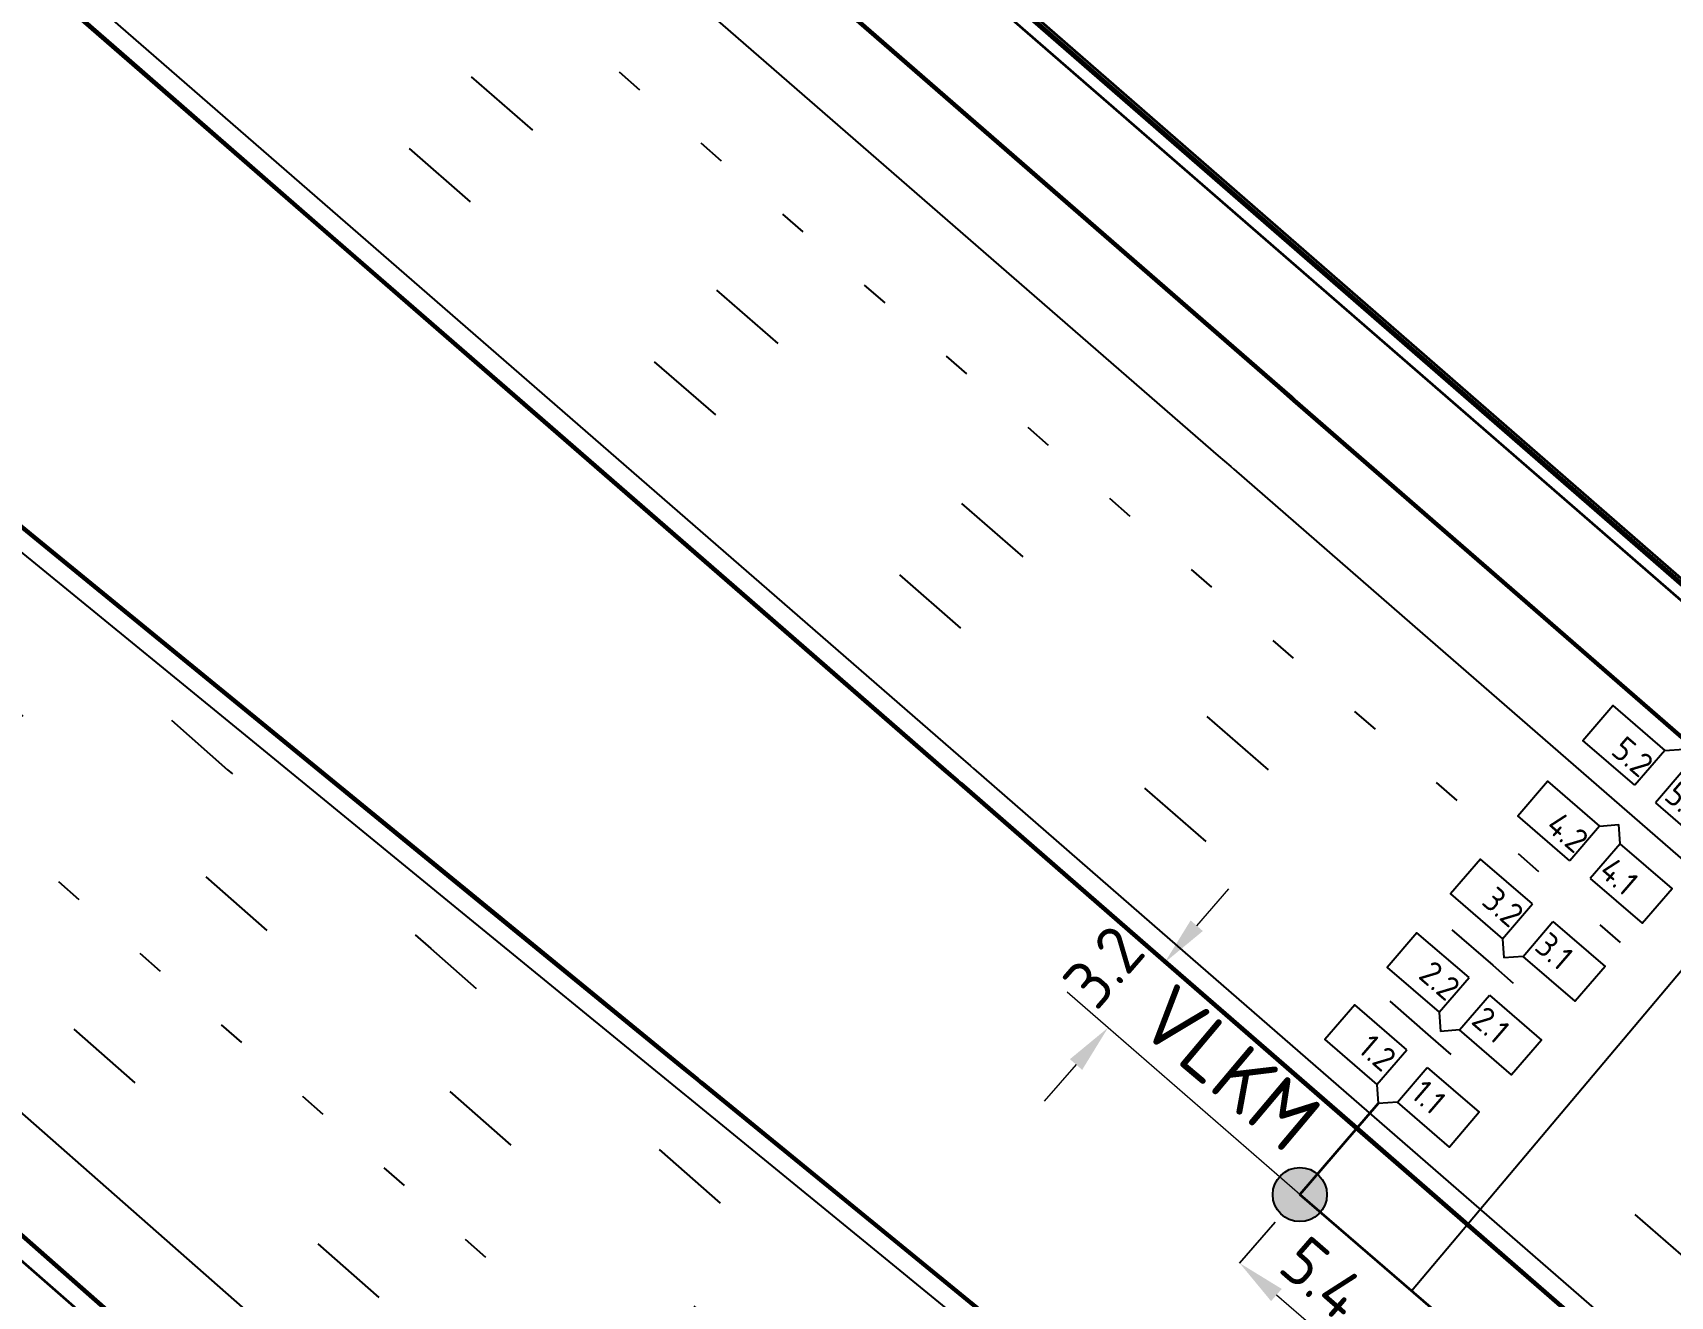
# Model space of a CAD drawing. Header units: metres. Extents: x 134219 to 139178, y 438661 to 444352.
# Drawn here: x 134844.7 to 134905.2, y 443753.4 to 443800.1 of the extents above; entities that cross this region are included whole.
import ezdxf
from ezdxf.enums import TextEntityAlignment as Align

# ---------------------------------------------------------------- set-up
doc = ezdxf.new("R2010")
doc.units = ezdxf.units.M
doc.linetypes.add('13strp', pattern=[4, 1, -3])
doc.linetypes.add('39strp', pattern=[12, 3, -9])
doc.layers.get('DEFPOINTS').update_dxf_attribs({"color": 193})
for name, color, linetype, lineweight in [('N-WE-KL-ET_HULPSTUK_MOF-S', 10, 'Continuous', 25), ('N-WE-KL-ET_LS_HULPSTUK_MOF-T18', 10, 'Continuous', 18), ('N-WE-KL-ET_LS_HULPSTUK_MOF-T25', 7, 'Continuous', 25), ('N-WE-KL-ET_LS_OV_KABEL-G', 10, 'KL-LS-OV-N', 35), ('N-WE-KL-ET_LS_OV_KABEL-M', 7, 'Continuous', 18), ('N-WE-KL-ET_MANTELBUIS-G', 10, 'Continuous', 35), ('N-WE-KL-MONITORING-T18', 1, 'Continuous', 25), ('N-WE-VW-BEWEGWIJZERING_DRAAGCONSTRUCTIE-PORTAAL-S', 10, 'Continuous', 25), ('N-WE-VW-VS-S', 160, 'Continuous', 25), ('N-WE-VW-VS-T18', 10, 'Continuous', 18), ('N-WE-VW-VS-T25', 7, 'Continuous', 25), ('Utd-ondergr-bs', 8, 'Continuous', 35), ('Utd-ondergr-nw', 8, '13strp', 35), ('X-XX-AL-AANPIJLING-S', 7, 'Continuous', 25)]:
    doc.layers.add(name, color=color, linetype=linetype, lineweight=lineweight)
doc.layers.add('N-WE-KL-MONITORING-T25', color=2, linetype='Continuous')
doc.layers.add('Utd-weg-nw', color=8, linetype='Continuous')
doc.styles.add('ISO18', font='NLCS-ISO.ttf')
doc.styles.add('ISO25', font='NLCS-ISO.ttf')
doc.styles.add('NLCS-ISO', font='NLCS-ISO.ttf')
doc.styles.add('NLCS_18', font='NLCS-ISO.ttf', dxfattribs={"height": 1.8})
doc.linetypes.add('KL-LS-OV-N', pattern='A,4,-1,[103,NLCS.SHX,S=0.75,R=0,X=0,Y=0],-1,4,-1.5,["0V",Standard,S=1,R=0,X=0,Y=-0.5],-3', length=14.5)
doc.dimstyles.new('NLCS_t18_pijl_Dimension_l3_h1', dxfattribs={"dimtxt": 1.8, "dimasz": 1.8, "dimexe": 2, "dimexo": 2, "dimgap": 0.7, "dimtad": 1, "dimdec": 1, "dimzin": 0, "dimdsep": 46, "dimtxsty": 'NLCS_18', "dimcen": 2.5, "dimdle": 2, "dimclrd": 256, "dimclre": 256, "dimclrt": 256, "dimadec": 1, "dimazin": 0, "dimtfac": 1, "dimtdec": 1, "dimtofl": 0, "dimtmove": 1, "dimatfit": 0, "dimfxl": 0, "dimtolj": 1, "dimtzin": 0, "dimlwd": 18, "dimlwe": 18, "dimarcsym": 0})

# ---------------------------------------------------------------- blocks, each defined once
blk = doc.blocks.new('SVW-BEWEGWIJZERING_DRAAGCONSTRUCTIE_PORTAAL_ANWB (A2 73.705 HRL)')
for points in [[(-1, -0.007), (-21.701, -23.809)], [(0.132, -0.991), (-20.569, -24.794)]]:
    blk.add_lwpolyline(points)
at = {"ltscale": 10}
blk.add_lwpolyline([(-0.656, -0.755, 1.5, 1.5, 0), (-20.913, -24.046, 0, 0, 0)], format="xyseb", dxfattribs=at)
blk = doc.blocks.new('SVW-TDI_HULP_DETECTIELUS-SO')
blk.add_line((0.5, 0.5), (0, 0))
at = {"color": 0, "linetype": 'ByBlock'}
blk.add_lwpolyline([(0.5, 2.192), (3.038, 2.192), (3.038, 0.5), (0.5, 0.5)], close=True, dxfattribs=at)
at = {"layer": 'N-WE-VW-VS-T18', "linetype": 'ByBlock', "style": 'NLCS-ISO', "flags": 1}
for tag, p in [('OMSCHRIJVING_LEGENDA', (7.741, -6.192)), ('NABIJ_PORTAAL', (7.741, -9.976)), ('LOCATIE', (7.741, -13.761)), ('RIJSTROKEN', (7.741, -17.545)), ('OVERIGE_OPMERKING(EN)_1', (7.741, -21.33)), ('OVERIGE_OPMERKING(EN)_2', (7.741, -25.114))]:
    blk.add_attdef(tag, p, '', height=1.8, dxfattribs=at)
at = {"layer": 'N-WE-VW-VS-T25', "linetype": 'ByBlock', "style": 'NLCS-ISO'}
blk.add_attdef('LUSNUMMER', text='', height=1.8, dxfattribs=at).set_placement((2.264, 1.346), align=Align.MIDDLE)
blk = doc.blocks.new('SKL-ET_HULP_VERGROTELUSKOPPELMOF-SO')
at = {"ltscale": 10}
h = blk.add_hatch(color=256, dxfattribs=at)
edge = h.paths.add_edge_path()
edge.add_arc((0, 0), 1, 0, 360)
blk.add_circle((0, 0), 1)
at = {"layer": 'N-WE-KL-ET_LS_HULPSTUK_MOF-T18', "style": 'NLCS-ISO', "flags": 1}
for tag, p in [('OMSCHRIJVING_LEGENDA', (0, -8.431)), ('CONSTRUCTIENUMMER', (0, -12.215)), ('LOCATIE', (0, -16)), ('AANTAL_LUSPAREN', (0, -19.784)), ('POSITIE_X', (0, -23.569)), ('POSITIE_Y', (0, -27.353)), ('OVERIGE_OPMERKING(EN)_1', (0, -31.138)), ('OVERIGE_OPMERKING(EN)_2', (0, -34.922))]:
    blk.add_attdef(tag, p, '', height=1.8, dxfattribs=at)
at = {"layer": 'N-WE-KL-ET_LS_HULPSTUK_MOF-T25', "style": 'NLCS-ISO'}
blk.add_attdef('SOORT_MOF', (0, 2.715), '', height=2.25, dxfattribs=at)
blk = doc.blocks.new('*D155')
at = {"layer": 'DEFPOINTS', "color": 0, "transparency": 16777216}
for p in [(134889.255, 443754.673), (134889.255, 443754.673), (134893.336, 443751.125)]:
    blk.add_point(p, dxfattribs=at)
at = {"layer": 'N-WE-KL-ET_LS_OV_KABEL-M', "lineweight": 18, "transparency": 16777216}
for p, q in [((134889.255, 443754.673), (134890.567, 443756.183)), ((134893.336, 443751.125), (134894.649, 443752.635))]:
    blk.add_line(p, q, dxfattribs=at)
at = {"layer": 'N-WE-KL-ET_LS_OV_KABEL-M', "linetype": 'Continuous', "lineweight": 18, "transparency": 16777216}
blk.add_line((134891.978, 443752.306), (134890.613, 443753.492), dxfattribs=at)
at = {"layer": 'N-WE-KL-ET_LS_OV_KABEL-M', "transparency": 16777216}
for points in [[(134890.81, 443753.719), (134890.417, 443753.266), (134889.255, 443754.673)], [(134892.175, 443752.532), (134891.781, 443752.08), (134893.336, 443751.125)]]:
    blk.add_solid(points, dxfattribs=at)
at = {"layer": 'N-WE-KL-ET_LS_OV_KABEL-M', "transparency": 16777216, "insert": (134892.345, 443754.107), "char_height": 1.8, "attachment_point": 5, "rotation": 319.00003, "style": 'NLCS_18'}
blk.add_mtext('\\A1;5.4', dxfattribs=at)
blk = doc.blocks.new('*D157')
at = {"layer": 'DEFPOINTS', "color": 0, "transparency": 16777216}
for p in [(134886.49, 443765.775), (134884.394, 443763.365), (134884.394, 443763.365)]:
    blk.add_point(p, dxfattribs=at)
at = {"layer": 'N-WE-KL-ET_LS_OV_KABEL-M', "linetype": 'Continuous', "lineweight": 18, "transparency": 16777216}
for p, q in [((134887.671, 443767.133), (134888.852, 443768.491)), ((134883.213, 443762.007), (134882.032, 443760.649))]:
    blk.add_line(p, q, dxfattribs=at)
at = {"layer": 'N-WE-KL-ET_LS_OV_KABEL-M', "lineweight": 18, "transparency": 16777216}
for p, q in [((134886.49, 443765.775), (134884.981, 443767.087)), ((134884.394, 443763.365), (134882.885, 443764.678))]:
    blk.add_line(p, q, dxfattribs=at)
at = {"layer": 'N-WE-KL-ET_LS_OV_KABEL-M', "transparency": 16777216}
for points in [[(134887.445, 443767.33), (134887.897, 443766.936), (134886.49, 443765.775)], [(134882.987, 443762.204), (134883.439, 443761.81), (134884.394, 443763.365)]]:
    blk.add_solid(points, dxfattribs=at)
at = {"layer": 'N-WE-KL-ET_LS_OV_KABEL-M', "transparency": 16777216, "insert": (134884.235, 443765.62), "char_height": 1.8, "attachment_point": 5, "rotation": 48.98633, "style": 'NLCS_18'}
blk.add_mtext('\\A1;3.2', dxfattribs=at)

msp = doc.modelspace()

# ---------------------------------------------------------------- linework, layer by layer
at = {"layer": 'N-WE-KL-ET_LS_OV_KABEL-G', "flags": 128}
msp.add_lwpolyline([(134894.376, 443760.565), (134891.478, 443757.204), (134902.733, 443747.499), (134895.205, 443738.86)], dxfattribs=at)
at = {"layer": 'N-WE-KL-ET_LS_OV_KABEL-M'}
for points in [[(134891.478, 443757.204), (134884.394, 443763.365)], [(134890.563, 443756.178), (134889.255, 443754.673)]]:
    msp.add_lwpolyline(points, dxfattribs=at)
at = {"layer": 'N-WE-KL-ET_MANTELBUIS-G', "flags": 128}
msp.add_lwpolyline([(134793.601, 443796.427), (134866.579, 443732.574), (134867.896, 443734.079), (134794.918, 443797.932)], close=True, dxfattribs=at)
at = {"layer": 'Utd-ondergr-bs', "flags": 128}
msp.add_lwpolyline([(134660.133, 443991.614), (134662.802, 443989.294), (134835.209, 443840.226), (134904.987, 443779.649), (134913.426, 443772.31), (134939.263, 443749.929)], dxfattribs=at)
at = {"layer": 'Utd-ondergr-bs'}
for points in [[(134904.549, 443780.583, 0), (134836.273, 443839.987, 0), (134834.188, 443841.802, 0), (134834.319, 443841.953, 0), (134906.688, 443778.987, 0), (134906.556, 443778.836, 0), (134904.549, 443780.583, 0)], [(134834.303, 443841.823, 0), (134906.57, 443778.952, 0)]]:
    msp.add_polyline3d(points, dxfattribs=at)
msp.add_polyline3d([(134904.549, 443780.583, 0), (134836.273, 443839.987, 0), (134834.188, 443841.802, 0), (134834.319, 443841.953, 0), (134906.688, 443778.987, 0), (134906.556, 443778.836, 0)], close=True, dxfattribs=at)
at = {"layer": 'Utd-ondergr-nw', "linetype": 'Continuous', "flags": 128}
for points in [[(134837.887, 443833.004), (134845.433, 443826.443), (134852.979, 443819.881), (134860.525, 443813.319), (134868.071, 443806.757), (134875.617, 443800.196), (134883.164, 443793.634), (134890.71, 443787.072), (134891.168, 443786.674), (134891.284, 443786.573), (134898.256, 443780.51), (134905.802, 443773.949)], [(134837.841, 443832.951), (134845.387, 443826.39), (134852.933, 443819.828), (134860.479, 443813.266), (134868.025, 443806.705), (134875.572, 443800.143), (134883.118, 443793.581), (134890.664, 443787.019), (134891.122, 443786.621), (134891.238, 443786.52), (134898.21, 443780.458), (134905.756, 443773.896)], [(134840.617, 443805.664), (134848.163, 443799.102), (134855.709, 443792.541), (134863.255, 443785.979), (134870.801, 443779.417), (134878.347, 443772.855), (134878.806, 443772.457), (134878.922, 443772.356), (134885.893, 443766.294), (134893.44, 443759.732), (134900.986, 443753.17), (134908.523, 443746.598), (134915.425, 443740.547), (134916.042, 443740.005), (134923.544, 443733.391), (134931.032, 443726.754), (134934.684, 443723.502), (134938.502, 443720.093), (134945.955, 443713.407), (134953.389, 443706.695), (134960.802, 443699.957), (134968.193, 443693.19)], [(134840.663, 443805.717), (134848.209, 443799.155), (134855.755, 443792.593), (134863.301, 443786.032), (134870.847, 443779.47), (134878.393, 443772.908), (134878.852, 443772.51), (134878.967, 443772.409), (134885.939, 443766.346), (134893.486, 443759.785), (134901.032, 443753.223), (134901.288, 443753), (134908.569, 443746.651), (134915.471, 443740.6), (134916.087, 443740.058), (134923.59, 443733.443), (134931.078, 443726.806), (134934.73, 443723.555), (134938.548, 443720.145), (134946.001, 443713.46), (134953.435, 443706.748), (134960.848, 443700.009), (134968.239, 443693.242)], [(134837.758, 443787.136), (134845.504, 443780.804), (134853.25, 443774.473), (134860.996, 443768.141), (134868.743, 443761.81), (134869.213, 443761.425), (134869.332, 443761.328), (134876.489, 443755.478), (134884.235, 443749.146), (134891.981, 443742.815), (134899.727, 443736.483), (134900.683, 443735.702), (134906.679, 443730.489), (134907.298, 443729.95), (134914.843, 443723.388), (134922.383, 443716.825), (134926.065, 443713.617), (134929.916, 443710.256), (134937.44, 443703.68), (134944.951, 443697.093)], [(134837.804, 443787.189), (134845.55, 443780.857), (134853.296, 443774.526), (134861.042, 443768.194), (134868.788, 443761.862), (134869.259, 443761.478), (134869.378, 443761.381), (134876.535, 443755.531), (134884.281, 443749.199), (134892.027, 443742.868), (134899.773, 443736.536), (134906.725, 443730.541), (134907.344, 443730.003), (134914.889, 443723.441), (134922.429, 443716.878), (134926.111, 443713.669), (134929.962, 443710.309), (134937.486, 443703.733), (134944.997, 443697.145), (134952.494, 443690.544), (134959.973, 443683.926), (134967.431, 443677.288), (134974.867, 443670.627), (134975.782, 443669.804)], [(134840.084, 443759.331), (134847.594, 443752.728), (134855.104, 443746.125), (134855.56, 443745.724), (134855.675, 443745.622), (134862.614, 443739.521), (134870.124, 443732.918), (134877.634, 443726.315), (134885.144, 443719.712), (134892.066, 443713.683), (134892.685, 443713.145), (134900.226, 443706.587), (134907.755, 443700.033), (134910.378, 443697.747), (134915.289, 443693.463), (134922.811, 443686.883), (134930.312, 443680.287), (134937.786, 443673.665), (134945.225, 443667.01), (134952.622, 443660.313), (134956.302, 443656.947), (134959.969, 443653.567), (134960.37, 443653.196)], [(134840.13, 443759.384), (134847.64, 443752.781), (134855.15, 443746.177), (134855.606, 443745.776), (134855.721, 443745.675), (134862.66, 443739.574), (134870.17, 443732.971), (134877.68, 443726.368), (134885.19, 443719.764), (134892.112, 443713.736), (134892.731, 443713.198), (134900.272, 443706.639), (134907.801, 443700.085), (134910.424, 443697.8), (134915.335, 443693.515), (134922.857, 443686.936), (134930.358, 443680.339), (134937.832, 443673.717), (134945.272, 443667.062), (134952.669, 443660.365), (134956.35, 443656.998), (134960.017, 443653.619), (134960.419, 443653.247)]]:
    msp.add_lwpolyline(points, dxfattribs=at)
at = {"layer": 'Utd-weg-nw', "linetype": '13strp', "flags": 128}
for points in [[(134682.211, 443958.772), (134689.757, 443952.21), (134697.303, 443945.648), (134704.849, 443939.087), (134712.395, 443932.525), (134719.942, 443925.963), (134727.488, 443919.401), (134735.034, 443912.84), (134742.58, 443906.278), (134750.126, 443899.716), (134754.218, 443896.158), (134757.672, 443893.155), (134765.218, 443886.593), (134772.764, 443880.031), (134780.31, 443873.469), (134787.856, 443866.908), (134795.403, 443860.346), (134802.949, 443853.784), (134810.495, 443847.222), (134818.041, 443840.661), (134825.587, 443834.099), (134827.953, 443832.041), (134833.133, 443827.537), (134840.679, 443820.975), (134848.225, 443814.414), (134855.771, 443807.852), (134863.317, 443801.29), (134870.864, 443794.728), (134878.41, 443788.167), (134885.956, 443781.605), (134886.414, 443781.206), (134886.53, 443781.106), (134893.502, 443775.043), (134901.048, 443768.482), (134908.594, 443761.92), (134916.131, 443755.348), (134923.033, 443749.297), (134923.65, 443748.755), (134931.155, 443742.138), (134938.648, 443735.497), (134942.304, 443732.242), (134946.127, 443728.828), (134953.593, 443722.131), (134961.042, 443715.406), (134968.474, 443708.65), (134975.889, 443701.863), (134983.283, 443695.044), (134990.656, 443688.192), (134997.394, 443681.883), (134998.007, 443681.306), (135005.335, 443674.385), (135012.637, 443667.428), (135019.912, 443660.435), (135027.159, 443653.403), (135034.377, 443646.333), (135041.563, 443639.222), (135045.749, 443635.047), (135048.717, 443632.072), (135055.834, 443624.885), (135062.915, 443617.664), (135069.963, 443610.411), (135074.947, 443605.243), (135076.977, 443603.128), (135083.961, 443595.816), (135090.916, 443588.477), (135091.152, 443588.227)], [(134658.556, 443931.568), (134666.102, 443925.006), (134673.648, 443918.445), (134681.194, 443911.883), (134688.74, 443905.321), (134696.286, 443898.76), (134703.833, 443892.198), (134711.379, 443885.636), (134718.925, 443879.074), (134726.471, 443872.513), (134730.563, 443868.954), (134734.017, 443865.951), (134741.563, 443859.389), (134749.109, 443852.827), (134756.655, 443846.266), (134764.201, 443839.704), (134771.747, 443833.142), (134779.294, 443826.58), (134786.84, 443820.019), (134794.386, 443813.457), (134801.932, 443806.895), (134804.298, 443804.838), (134809.478, 443800.333), (134817.024, 443793.772), (134824.604, 443787.249), (134832.114, 443780.646), (134839.624, 443774.043), (134847.134, 443767.439), (134854.644, 443760.836), (134862.154, 443754.233), (134862.61, 443753.832), (134862.726, 443753.73), (134869.664, 443747.63), (134877.174, 443741.026), (134884.684, 443734.423), (134892.194, 443727.82), (134899.116, 443721.792), (134899.736, 443721.253), (134907.278, 443714.693), (134914.813, 443708.135), (134918.491, 443704.93), (134922.337, 443701.574), (134929.849, 443695.008), (134937.344, 443688.435), (134944.821, 443681.851), (134952.277, 443675.253), (134959.709, 443668.638), (134967.115, 443662.004), (134968.027, 443661.185)]]:
    msp.add_lwpolyline(points, dxfattribs=at)
at = {"layer": 'Utd-weg-nw', "linetype": '39strp', "flags": 128}
for points in [[(134679.767, 443955.961), (134687.313, 443949.399), (134694.859, 443942.838), (134702.405, 443936.276), (134709.951, 443929.714), (134717.497, 443923.152), (134725.043, 443916.591), (134732.589, 443910.029), (134740.136, 443903.467), (134747.682, 443896.905), (134751.774, 443893.347), (134755.228, 443890.344), (134762.774, 443883.782), (134770.32, 443877.22), (134777.866, 443870.658), (134785.412, 443864.097), (134792.958, 443857.535), (134800.504, 443850.973), (134808.05, 443844.411), (134815.597, 443837.85), (134823.143, 443831.288), (134825.509, 443829.23), (134830.689, 443824.726), (134838.235, 443818.164), (134845.781, 443811.603), (134853.327, 443805.041), (134860.873, 443798.479), (134868.419, 443791.918), (134875.965, 443785.356), (134883.511, 443778.794), (134883.97, 443778.396), (134884.086, 443778.295), (134891.058, 443772.232), (134898.604, 443765.671), (134906.15, 443759.109), (134913.687, 443752.537), (134920.589, 443746.486), (134921.206, 443745.944), (134928.71, 443739.328), (134936.201, 443732.688), (134939.856, 443729.434), (134943.678, 443726.022), (134951.139, 443719.328), (134958.583, 443712.607), (134966.009, 443705.857), (134973.416, 443699.077), (134980.802, 443692.265), (134988.166, 443685.422), (134994.894, 443679.122), (134995.507, 443678.545), (135002.822, 443671.635), (135010.111, 443664.69), (135017.373, 443657.709), (135024.605, 443650.691), (135031.807, 443643.636), (135038.977, 443636.542), (135043.153, 443632.376), (135046.113, 443629.408), (135053.212, 443622.239), (135060.276, 443615.036), (135067.306, 443607.8), (135072.278, 443602.644), (135074.303, 443600.535), (135081.27, 443593.24), (135088.208, 443585.919), (135088.443, 443585.67)], [(134677.47, 443953.32), (134685.016, 443946.758), (134692.562, 443940.196), (134700.108, 443933.635), (134707.655, 443927.073), (134715.201, 443920.511), (134722.747, 443913.949), (134730.293, 443907.388), (134737.839, 443900.826), (134745.385, 443894.264), (134749.477, 443890.706), (134752.931, 443887.702), (134760.477, 443881.141), (134768.023, 443874.579), (134775.569, 443868.017), (134783.116, 443861.456), (134790.662, 443854.894), (134798.208, 443848.332), (134805.754, 443841.77), (134813.3, 443835.209), (134820.846, 443828.647), (134823.212, 443826.589), (134828.392, 443822.085), (134835.938, 443815.523), (134843.484, 443808.962), (134851.03, 443802.4), (134858.577, 443795.838), (134866.123, 443789.276), (134873.669, 443782.715), (134881.215, 443776.153), (134881.673, 443775.754), (134881.789, 443775.654), (134888.761, 443769.591), (134896.307, 443763.029), (134903.853, 443756.468), (134911.39, 443749.896), (134918.292, 443743.845), (134918.909, 443743.302), (134926.413, 443736.688), (134933.902, 443730.049), (134937.556, 443726.796), (134941.376, 443723.385), (134948.834, 443716.695), (134956.273, 443709.978), (134963.693, 443703.233), (134971.093, 443696.459), (134978.471, 443689.654), (134985.826, 443682.819), (134992.545, 443676.527), (134993.157, 443675.952), (135000.461, 443669.051), (135007.739, 443662.117), (135014.987, 443655.148), (135022.206, 443648.143), (135029.393, 443641.102), (135036.547, 443634.023), (135040.713, 443629.867), (135043.666, 443626.906), (135050.749, 443619.753), (135057.796, 443612.566), (135064.81, 443605.347), (135069.77, 443600.203), (135071.791, 443598.098), (135078.741, 443590.821), (135085.663, 443583.516), (135085.898, 443583.267)], [(134661, 443934.379), (134668.546, 443927.817), (134676.092, 443921.256), (134683.639, 443914.694), (134691.185, 443908.132), (134698.731, 443901.57), (134706.277, 443895.009), (134713.823, 443888.447), (134721.369, 443881.885), (134728.915, 443875.324), (134733.007, 443871.765), (134736.461, 443868.762), (134744.007, 443862.2), (134751.553, 443855.638), (134759.1, 443849.077), (134766.646, 443842.515), (134774.192, 443835.953), (134781.738, 443829.391), (134789.284, 443822.83), (134796.83, 443816.268), (134804.376, 443809.706), (134806.742, 443807.649), (134811.922, 443803.144), (134819.468, 443796.583), (134820.478, 443795.864), (134827.048, 443790.06), (134834.558, 443783.457), (134842.068, 443776.854), (134849.578, 443770.25), (134857.088, 443763.647), (134864.598, 443757.044), (134865.055, 443756.643), (134865.17, 443756.541), (134872.108, 443750.441), (134879.618, 443743.837), (134887.128, 443737.234), (134894.638, 443730.631), (134901.561, 443724.603), (134902.18, 443724.064), (134909.723, 443717.504), (134917.26, 443710.943), (134920.939, 443707.737), (134924.787, 443704.38), (134932.302, 443697.811), (134939.803, 443691.233), (134947.286, 443684.644), (134954.749, 443678.039), (134962.19, 443671.417), (134969.605, 443664.775), (134970.518, 443663.954)], [(134656.112, 443928.757), (134663.658, 443922.196), (134671.204, 443915.634), (134678.75, 443909.072), (134686.296, 443902.51), (134693.842, 443895.949), (134701.388, 443889.387), (134708.934, 443882.825), (134716.481, 443876.263), (134724.027, 443869.702), (134728.118, 443866.144), (134731.573, 443863.14), (134739.119, 443856.578), (134746.665, 443850.016), (134754.211, 443843.455), (134761.757, 443836.893), (134769.303, 443830.331), (134776.849, 443823.77), (134784.395, 443817.208), (134791.942, 443810.646), (134799.488, 443804.084), (134801.854, 443802.027), (134807.034, 443797.523), (134814.58, 443790.961), (134822.16, 443784.438), (134829.67, 443777.835), (134837.18, 443771.232), (134844.69, 443764.628), (134852.2, 443758.025), (134859.71, 443751.422), (134860.166, 443751.021), (134860.281, 443750.92), (134867.22, 443744.819), (134874.73, 443738.215), (134882.24, 443731.612), (134889.75, 443725.009), (134896.672, 443718.981), (134897.292, 443718.442), (134904.834, 443711.883), (134912.367, 443705.326), (134914.991, 443703.039), (134919.906, 443698.751), (134927.439, 443692.162), (134934.957, 443685.551), (134942.453, 443678.909), (134949.92, 443672.228), (134957.35, 443665.502), (134961.05, 443662.118), (134964.737, 443658.72), (134965.226, 443658.267)], [(134822.775, 443798.505), (134829.345, 443792.701), (134836.855, 443786.098), (134844.365, 443779.495), (134851.875, 443772.891), (134859.385, 443766.288), (134866.895, 443759.685), (134867.351, 443759.284), (134867.466, 443759.183), (134874.405, 443753.082), (134881.915, 443746.478), (134889.425, 443739.875), (134896.935, 443733.272), (134897.848, 443732.442), (134903.857, 443727.244), (134904.477, 443726.705), (134912.021, 443720.144), (134919.559, 443713.582), (134923.239, 443710.375), (134927.089, 443707.017), (134934.608, 443700.445), (134942.113, 443693.863), (134949.602, 443687.268), (134957.072, 443680.657), (134964.521, 443674.028), (134971.945, 443667.377), (134972.859, 443666.555)]]:
    msp.add_lwpolyline(points, dxfattribs=at)
at = {"layer": 'Utd-weg-nw', "linetype": 'Continuous', "flags": 128}
for points in [[(134843.189, 443823.862), (134850.735, 443817.3), (134858.281, 443810.738), (134865.827, 443804.177), (134873.373, 443797.615), (134880.919, 443791.053), (134888.466, 443784.491), (134888.924, 443784.093), (134889.04, 443783.992), (134896.012, 443777.93), (134903.558, 443771.368), (134911.104, 443764.806)], [(134841.122, 443806.245), (134848.668, 443799.683), (134856.214, 443793.122), (134863.76, 443786.56), (134871.307, 443779.998), (134878.853, 443773.436), (134879.311, 443773.038), (134879.427, 443772.937), (134886.399, 443766.875), (134893.945, 443760.313), (134901.491, 443753.751), (134909.028, 443747.179), (134915.93, 443741.128), (134916.547, 443740.586), (134924.05, 443733.971), (134931.538, 443727.334), (134935.19, 443724.083), (134939.009, 443720.673), (134946.462, 443713.986), (134953.897, 443707.274), (134961.311, 443700.534), (134968.704, 443693.766)], [(134837.298, 443786.608), (134845.045, 443780.276), (134852.791, 443773.945), (134860.537, 443767.613), (134868.283, 443761.281), (134868.754, 443760.897), (134868.873, 443760.8), (134876.029, 443754.95), (134883.776, 443748.618), (134891.522, 443742.287), (134899.268, 443735.955), (134906.219, 443729.96), (134906.839, 443729.422), (134914.383, 443722.86), (134921.923, 443716.297), (134925.605, 443713.089), (134929.456, 443709.729), (134936.979, 443703.153), (134944.489, 443696.567), (134951.984, 443689.967), (134959.462, 443683.35), (134966.918, 443676.714), (134974.352, 443670.055), (134975.267, 443669.231)], [(134842.328, 443761.912), (134849.838, 443755.309), (134857.348, 443748.705), (134857.804, 443748.304), (134857.919, 443748.203), (134864.858, 443742.102), (134872.368, 443735.499), (134879.878, 443728.896), (134887.388, 443722.292), (134894.31, 443716.264), (134894.929, 443715.726), (134902.471, 443709.167), (134910.002, 443702.611), (134912.625, 443700.325), (134917.539, 443696.039), (134925.065, 443689.455), (134932.575, 443682.851), (134940.059, 443676.22), (134947.512, 443669.552), (134954.926, 443662.841), (134958.615, 443659.466), (134962.292, 443656.078), (134962.736, 443655.666)]]:
    msp.add_lwpolyline(points, dxfattribs=at)
at = {"layer": 'X-XX-AL-AANPIJLING-S'}
msp.add_line((134895.604, 443753.653), (134946.461, 443814.062), dxfattribs=at)

# ---------------------------------------------------------------- block references
at = {"layer": 'N-WE-KL-ET_HULPSTUK_MOF-S'}
ref = msp.add_blockref('SKL-ET_HULP_VERGROTELUSKOPPELMOF-SO', (134891.478, 443757.204), dxfattribs=at)
ref.add_attrib('SOORT_MOF', 'VLKM', (134885.363, 443763.39, -1.504), dxfattribs={"layer": 'N-WE-KL-MONITORING-T25', "height": 2.25, "rotation": 319.90729, "style": 'ISO25'})
at = {"layer": 'N-WE-VW-BEWEGWIJZERING_DRAAGCONSTRUCTIE-PORTAAL-S'}
msp.add_blockref('SVW-BEWEGWIJZERING_DRAAGCONSTRUCTIE_PORTAAL_ANWB (A2 73.705 HRL)', (134923.995, 443765.874), dxfattribs=at)
at = {"layer": 'N-WE-VW-VS-S'}
ref = msp.add_blockref('SVW-TDI_HULP_DETECTIELUS-SO', (134905.664, 443773.655), dxfattribs=dict(at, rotation=139.228555178859))
ref.add_attrib('LUSNUMMER', '5.2', dxfattribs={"layer": 'N-WE-KL-MONITORING-T18', "height": 0.9, "rotation": 319.22856, "style": 'ISO18'}).set_placement((134903.771, 443773.374), align=Align.MIDDLE_CENTER)
ref = msp.add_blockref('SVW-TDI_HULP_DETECTIELUS-SO', (134905.664, 443773.655), dxfattribs=dict(at, xscale=-1, rotation=139.2285551728465))
ref.add_attrib('LUSNUMMER', '5.1', dxfattribs={"layer": 'N-WE-KL-MONITORING-T18', "height": 0.9, "rotation": 319.22856, "style": 'ISO18'}).set_placement((134905.675, 443771.753), align=Align.MIDDLE_CENTER)
ref = msp.add_blockref('SVW-TDI_HULP_DETECTIELUS-SO', (134903.258, 443770.865), dxfattribs=dict(at, rotation=139.228555178859))
ref.add_attrib('LUSNUMMER', '4.2', dxfattribs={"layer": 'N-WE-KL-MONITORING-T18', "height": 0.9, "rotation": 319.22856, "style": 'ISO18'}).set_placement((134901.365, 443770.584), align=Align.MIDDLE_CENTER)
ref = msp.add_blockref('SVW-TDI_HULP_DETECTIELUS-SO', (134903.258, 443770.865), dxfattribs=dict(at, xscale=-1, rotation=139.2285551728465))
ref.add_attrib('LUSNUMMER', '4.1', dxfattribs={"layer": 'N-WE-KL-MONITORING-T18', "height": 0.9, "rotation": 319.22856, "style": 'ISO18'}).set_placement((134903.269, 443768.963), align=Align.MIDDLE_CENTER)
ref = msp.add_blockref('SVW-TDI_HULP_DETECTIELUS-SO', (134899.019, 443765.949), dxfattribs=dict(at, xscale=-1, rotation=319.2285551791683))
ref.add_attrib('LUSNUMMER', '3.2', dxfattribs={"layer": 'N-WE-KL-MONITORING-T18', "height": 0.9, "rotation": 319.22856, "style": 'ISO18'}).set_placement((134898.986, 443767.825), align=Align.MIDDLE_CENTER)
ref = msp.add_blockref('SVW-TDI_HULP_DETECTIELUS-SO', (134899.019, 443765.949), dxfattribs=dict(at, rotation=319.2285551851808))
ref.add_attrib('LUSNUMMER', '3.1', dxfattribs={"layer": 'N-WE-KL-MONITORING-T18', "height": 0.9, "rotation": 319.22856, "style": 'ISO18'}).set_placement((134900.88, 443766.193), align=Align.MIDDLE_CENTER)
ref = msp.add_blockref('SVW-TDI_HULP_DETECTIELUS-SO', (134896.675, 443763.231), dxfattribs=dict(at, xscale=-1, rotation=319.2285551791683))
ref.add_attrib('LUSNUMMER', '2.2', dxfattribs={"layer": 'N-WE-KL-MONITORING-T18', "height": 0.9, "rotation": 319.22856, "style": 'ISO18'}).set_placement((134896.643, 443765.107), align=Align.MIDDLE_CENTER)
ref = msp.add_blockref('SVW-TDI_HULP_DETECTIELUS-SO', (134896.675, 443763.231), dxfattribs=dict(at, rotation=319.2285551851808))
ref.add_attrib('LUSNUMMER', '2.1', dxfattribs={"layer": 'N-WE-KL-MONITORING-T18', "height": 0.9, "rotation": 319.22856, "style": 'ISO18'}).set_placement((134898.536, 443763.475), align=Align.MIDDLE_CENTER)
ref = msp.add_blockref('SVW-TDI_HULP_DETECTIELUS-SO', (134894.376, 443760.565), dxfattribs=dict(at, xscale=-1, rotation=319.2285551791683))
ref.add_attrib('LUSNUMMER', '1.2', dxfattribs={"layer": 'N-WE-KL-MONITORING-T18', "height": 0.9, "rotation": 319.22856, "style": 'ISO18'}).set_placement((134894.344, 443762.441), align=Align.MIDDLE_CENTER)
ref = msp.add_blockref('SVW-TDI_HULP_DETECTIELUS-SO', (134894.376, 443760.565), dxfattribs=dict(at, rotation=319.2285551851808))
ref.add_attrib('LUSNUMMER', '1.1', dxfattribs={"layer": 'N-WE-KL-MONITORING-T18', "height": 0.9, "rotation": 319.22856, "style": 'ISO18'}).set_placement((134896.237, 443760.809), align=Align.MIDDLE_CENTER)

# ---------------------------------------------------------------- dimensions: what is measured, and where the dimension line sits
at = {"layer": 'N-WE-KL-ET_LS_OV_KABEL-M'}
dim = msp.add_linear_dim(base=(134884.394, 443763.365), p1=(134886.49, 443765.775), p2=(134884.394, 443763.365), angle=228.98633, dimstyle='NLCS_t18_pijl_Dimension_l3_h1', dxfattribs=at)
dim.commit()
dim.dimension.update_dxf_attribs({"geometry": '*D157', "text_midpoint": (134885.442, 443764.57), "dimtype": 161})
dim = msp.add_aligned_dim(p1=(134893.336, 443751.125), p2=(134889.255, 443754.673), distance=0, dimstyle='NLCS_t18_pijl_Dimension_l3_h1', dxfattribs=at)
dim.commit()
dim.dimension.update_dxf_attribs({"geometry": '*D155', "text_midpoint": (134892.345, 443754.107)})

doc.saveas('drawing.dxf')
